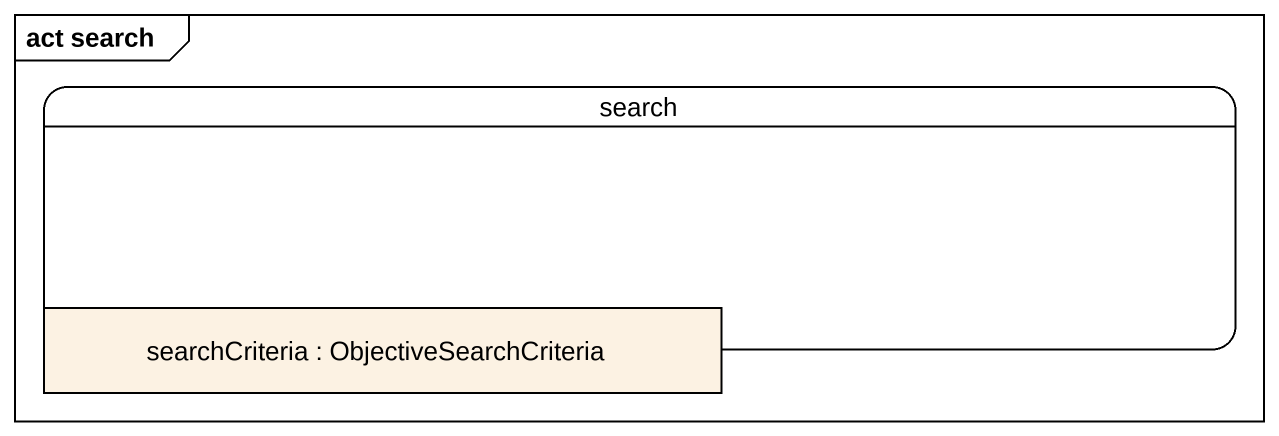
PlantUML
@startuml
mainframe act search
hide empty description
state search {
  state "searchCriteria : ObjectiveSearchCriteria" as searchCriteria <<object>>
}
@enduml
